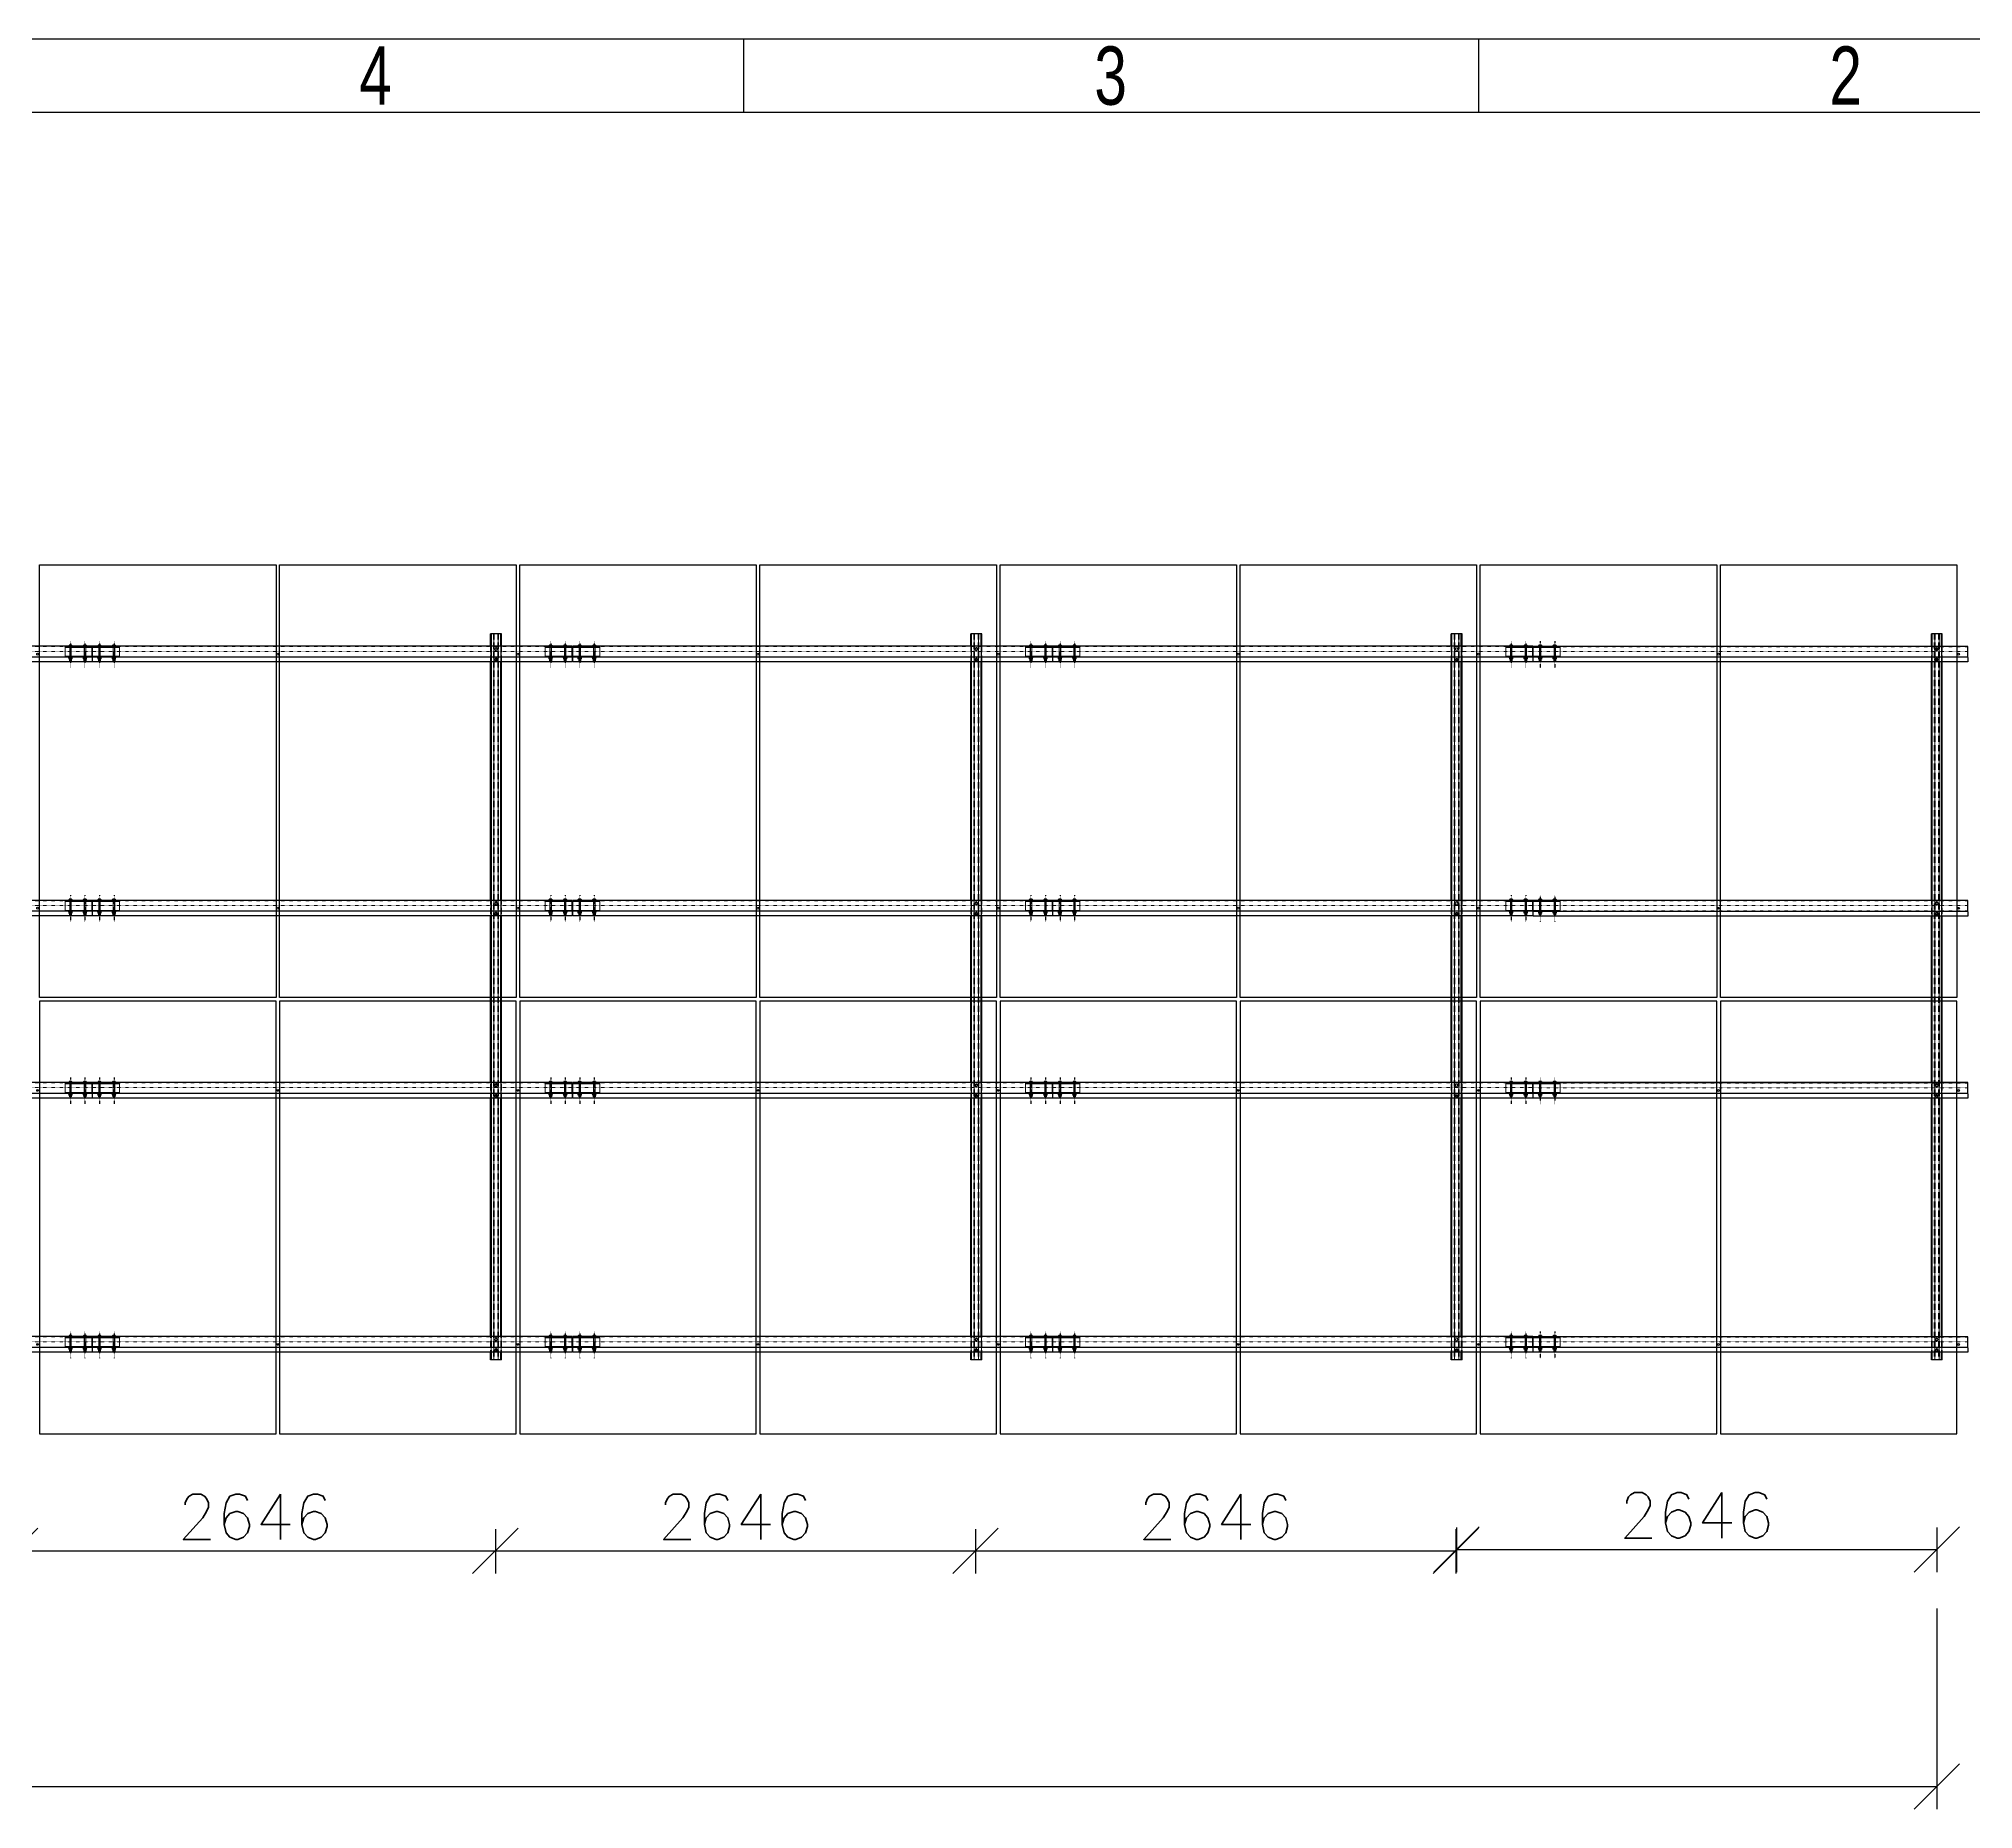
# Model space of a CAD drawing. Header units: millimetres. Extents: x -116399 to 112199, y -90759 to -31335.
# Drawn here: x 15997 to 26656, y -77269 to -67512 of the extents above; entities that cross this region are included whole.
import ezdxf

# ---------------------------------------------------------------- set-up
doc = ezdxf.new("R2010")
doc.units = ezdxf.units.MM
doc.linetypes.add('ACAD_ISO03W100', pattern=[30, 12, -18])
doc.linetypes.add('HIDDEN', pattern=[1.905, 1.27, -0.635])
doc.styles.add('Annotative', font='simplex.shx', dxfattribs={"height": 2.5})
doc.styles.add('SLDTEXTSTYLE0', font='TXT', dxfattribs={"width": 0.75})
doc.dimstyles.new('Annotative', dxfattribs={"dimscale": 0, "dimtxt": 2.5, "dimasz": 2.5, "dimexe": 1.25, "dimexo": 2, "dimtad": 1, "dimtxsty": 'Annotative', "dimblk": 'OBLIQUE', "dimcen": 2.5, "dimazin": 3, "dimtfac": 1, "dimtmove": 0, "dimatfit": 3, "dimfxl": 1})

# ---------------------------------------------------------------- blocks, each defined once
blk = doc.blocks.new('A$C0fa0d080')
at = {"color": 1, "linetype": 'Continuous', "lineweight": 25}
for p, q in [((0, 3931), (0, 4000)), ((4, 4000), (0, 4000)), ((56, 4000), (4, 4000)), ((4, 3931), (4, 4000)), ((60, 4000), (56, 4000)), ((56, 3931), (56, 4000)), ((60, 3931), (60, 4000)), ((0, 2531), (0, 3845)), ((4, 2531), (4, 3845)), ((25, 3853), (25, 3861)), ((25, 3861), (25, 3861)), ((25, 3853), (25, 3853)), ((27, 3862), (34, 3862)), ((27, 3853), (34, 3853)), ((35, 3853), (35, 3861)), ((35, 3861), (35, 3861)), ((35, 3853), (35, 3853)), ((56, 2531), (56, 3845)), ((60, 2531), (60, 3845)), ((25, 2461), (25, 2461)), ((25, 2453), (25, 2461)), ((25, 2453), (25, 2453)), ((27, 2462), (34, 2462)), ((27, 2453), (34, 2453)), ((35, 2461), (35, 2461)), ((35, 2453), (35, 2461)), ((35, 2453), (35, 2453)), ((0, 1526), (0, 2445)), ((4, 1526), (4, 2445)), ((56, 1526), (56, 2445)), ((60, 1526), (60, 2445)), ((0, 1989), (0, 2010)), ((4, 1989), (4, 2010)), ((56, 1989), (56, 2010)), ((60, 1989), (60, 2010)), ((0, 126), (0, 1441)), ((4, 126), (4, 1441)), ((25, 1457), (25, 1457)), ((25, 1449), (25, 1457)), ((25, 1449), (25, 1448)), ((27, 1457), (34, 1457)), ((27, 1448), (34, 1448)), ((35, 1449), (35, 1457)), ((35, 1457), (35, 1457)), ((35, 1448), (35, 1449)), ((56, 126), (56, 1441)), ((60, 126), (60, 1441)), ((0, 0), (0, 40)), ((4, 0), (0, 0)), ((4, 0), (4, 40)), ((56, 0), (4, 0)), ((25, 49), (25, 56)), ((25, 57), (25, 56)), ((25, 49), (25, 48)), ((27, 57), (34, 57)), ((27, 48), (34, 48)), ((35, 49), (35, 56)), ((35, 56), (35, 57)), ((35, 48), (35, 49)), ((56, 0), (56, 40)), ((60, 0), (56, 0)), ((60, 0), (60, 40))]:
    blk.add_line(p, q, dxfattribs=at)
at = {"color": 1, "linetype": 'HIDDEN', "lineweight": 18}
for p, q in [((2, 0), (2, 4000)), ((4, 0), (4, 4000)), ((4, 0), (4, 4000)), ((4, 0), (4, 4000)), ((16, 0), (16, 4000)), ((16, 0), (16, 4000)), ((18, 0), (18, 4000)), ((20, 0), (20, 4000)), ((40, 0), (40, 4000)), ((42, 0), (42, 4000)), ((44, 0), (44, 4000)), ((44, 0), (44, 4000)), ((56, 0), (56, 4000)), ((56, 0), (56, 4000)), ((56, 0), (56, 4000)), ((58, 0), (58, 4000)), ((0, 3845), (0, 3931)), ((4, 3845), (4, 3931)), ((25, 3911), (25, 3919)), ((27, 3920), (34, 3920)), ((27, 3911), (34, 3911)), ((35, 3911), (35, 3919)), ((56, 3845), (56, 3931)), ((60, 3845), (60, 3931)), ((2, 3810), (0, 3810)), ((0, 3799), (2, 3799)), ((60, 3810), (58, 3810)), ((58, 3799), (60, 3799)), ((0, 2445), (0, 2531)), ((4, 2445), (4, 2531)), ((25, 2511), (25, 2519)), ((27, 2520), (34, 2520)), ((27, 2511), (34, 2511)), ((35, 2511), (35, 2519)), ((56, 2445), (56, 2531)), ((60, 2445), (60, 2531)), ((2, 2356), (0, 2356)), ((60, 2356), (58, 2356)), ((0, 2345), (2, 2345)), ((58, 2345), (60, 2345)), ((2, 1656), (0, 1656)), ((0, 1645), (2, 1645)), ((60, 1656), (58, 1656)), ((58, 1645), (60, 1645)), ((0, 1441), (0, 1526)), ((4, 1441), (4, 1526)), ((25, 1507), (25, 1515)), ((27, 1515), (34, 1515)), ((27, 1506), (34, 1506)), ((35, 1507), (35, 1515)), ((56, 1441), (56, 1526)), ((60, 1441), (60, 1526)), ((2, 202), (0, 202)), ((0, 191), (2, 191)), ((0, 40), (0, 126)), ((4, 40), (4, 126)), ((25, 107), (25, 115)), ((27, 115), (34, 115)), ((35, 107), (35, 115)), ((56, 40), (56, 126)), ((60, 202), (58, 202)), ((58, 191), (60, 191)), ((60, 40), (60, 126)), ((27, 106), (34, 106))]:
    blk.add_line(p, q, dxfattribs=at)
for centre, radius, start, end in [((27, 3915), 4.5, 90, 270), ((30, 3919), 5, 0, 180), ((30, 3911), 5, 180, 0), ((30, 3861), 5, 2.8058, 177.1942), ((30, 3853), 5, 182.8058, 357.1942), ((34, 3915), 4.5, 270, 90), ((27, 2515), 4.5, 90, 270), ((30, 2519), 5, 0, 180), ((30, 2511), 5, 180, 0), ((30, 2461), 5, 2.8058, 177.1942), ((30, 2453), 5, 182.8058, 357.1942), ((34, 2515), 4.5, 270, 90), ((27, 1511), 4.5, 90, 270), ((30, 1515), 5, 0, 180), ((30, 1507), 5, 180, 0), ((34, 1511), 4.5, 270, 90), ((30, 1457), 5, 2.8058, 177.1942), ((30, 1449), 5, 182.8058, 357.1942), ((27, 111), 4.5, 90, 270), ((30, 115), 5, 0, 180), ((34, 111), 4.5, 270, 90), ((30, 107), 5, 180, 0), ((30, 56), 5, 2.8058, 177.1942), ((30, 49), 5, 182.8058, 357.1942)]:
    blk.add_arc(centre, radius, start, end, dxfattribs=at)
at = {"color": 1, "linetype": 'Continuous', "lineweight": 25}
for centre, start, end in [((27, 3857), 90, 270), ((34, 3857), 270, 90), ((27, 2457), 90, 270), ((34, 2457), 270, 90), ((27, 1453), 90, 270), ((34, 1453), 270, 90), ((27, 53), 90, 270), ((34, 53), 270, 90)]:
    blk.add_arc(centre, 4.5, start, end, dxfattribs=at)
blk = doc.blocks.new('A$C8598e26f')
at = {"color": 6, "linetype": 'Continuous', "lineweight": 25}
for p, q in [((-8, -1), (-6, 0)), ((-7, 0), (-7, 0)), ((-7, 0), (-6, 0)), ((-6, 0), (-5, 0)), ((-5, 0), (-3, -1)), ((-5, 0), (0, 0)), ((-3, -1), (0, 0)), ((0, 0), (1, 0)), ((1, 0), (4, -1)), ((1, 0), (5, 0)), ((4, -1), (5, 0)), ((5, 0), (6, 0)), ((6, 0), (6, 0)), ((-9, -5), (-9, -7)), ((8, -5), (-9, -5)), ((8, -7), (-9, -7)), ((-9, -67), (-9, -69)), ((8, -67), (-9, -67)), ((8, -69), (-9, -69)), ((-8, -1), (-8, -5)), ((-7, 0), (-8, -1)), ((-8, -1), (-8, -1)), ((-8, -5), (-8, -1)), ((-7, -69), (-8, -69)), ((-8, -69), (-8, -69)), ((-8, -69), (-8, -69)), ((-8, -69), (-8, -74)), ((-8, -74), (-8, -69)), ((-8, -74), (-8, -75)), ((-8, -74), (-8, -74)), ((-8, -75), (-7, -75)), ((-7, -75), (-7, -77)), ((6, -75), (-7, -75)), ((6, -77), (-7, -77)), ((5, -77), (-6, -77)), ((-5, -77), (-5, -78)), ((-5, -78), (-5, -79)), ((-4, -78), (-5, -78)), ((-4, -78), (-5, -78)), ((-5, -79), (-5, -80)), ((-4, -79), (-5, -79)), ((-4, -79), (-5, -79)), ((-5, -80), (-5, -81)), ((-4, -80), (-5, -80)), ((-4, -80), (-5, -80)), ((-5, -81), (-5, -82)), ((-4, -81), (-5, -81)), ((-4, -81), (-5, -81)), ((-5, -82), (-5, -83)), ((-4, -82), (-5, -82)), ((-4, -82), (-5, -82)), ((-5, -83), (-5, -84)), ((-4, -83), (-5, -83)), ((-4, -83), (-5, -83)), ((-5, -84), (-5, -85)), ((-4, -84), (-5, -84)), ((-4, -84), (-5, -84)), ((-4, -85), (-5, -85)), ((-3, -69), (-4, -69)), ((-4, -74), (-4, -69)), ((-3, -74), (-4, -74)), ((-4, -78), (-4, -78)), ((3, -78), (-4, -78)), ((3, -78), (-4, -78)), ((-4, -79), (-4, -79)), ((3, -79), (-4, -79)), ((3, -79), (-4, -79)), ((-4, -80), (-4, -80)), ((3, -80), (-4, -80)), ((3, -80), (-4, -80)), ((-4, -81), (-4, -81)), ((3, -81), (-4, -81)), ((3, -81), (-4, -81)), ((-4, -82), (-4, -82)), ((3, -82), (-4, -82)), ((3, -82), (-4, -82)), ((-4, -83), (-4, -83)), ((3, -83), (-4, -83)), ((3, -83), (-4, -83)), ((-4, -84), (-4, -84)), ((3, -84), (-4, -84)), ((3, -84), (-4, -84)), ((-4, -85), (-4, -85)), ((3, -85), (-4, -85)), ((-3, -85), (-4, -85)), ((-3, -1), (-3, -5)), ((-3, -1), (-3, -1)), ((-3, -5), (-3, -1)), ((-3, -69), (-3, -74)), ((3, -85), (-3, -85)), ((3, -78), (3, -77)), ((3, -79), (3, -78)), ((3, -78), (3, -78)), ((3, -80), (3, -79)), ((3, -79), (3, -79)), ((3, -81), (3, -80)), ((3, -80), (3, -80)), ((3, -82), (3, -81)), ((3, -81), (3, -81)), ((3, -83), (3, -82)), ((3, -82), (3, -82)), ((3, -84), (3, -83)), ((3, -83), (3, -83)), ((3, -85), (3, -84)), ((3, -84), (3, -84)), ((3, -85), (3, -85)), ((4, -5), (4, -1)), ((4, -1), (4, -1)), ((4, -1), (4, -5)), ((4, -69), (4, -69)), ((4, -69), (4, -74)), ((4, -74), (4, -74)), ((6, 0), (7, -1)), ((6, 0), (6, 0)), ((7, -69), (6, -69)), ((6, -75), (7, -74)), ((6, -77), (6, -75)), ((7, -5), (7, -1)), ((7, -74), (7, -69)), ((8, -7), (8, -5)), ((8, -69), (8, -67))]:
    blk.add_line(p, q, dxfattribs=at)
at = {"color": 6, "linetype": 'Continuous', "lineweight": 18}
for p, q in [((-7, 0), (-7, 0)), ((-5, -1), (-6, 0)), ((-2, 0), (-5, -1)), ((4, 0), (2, -1)), ((7, -1), (5, 0)), ((-7, -77), (-1, -77)), ((-5, -5), (-5, -1)), ((-5, -1), (-5, -1)), ((-5, -1), (-5, -5)), ((-5, -5), (-5, -7)), ((-5, -7), (-5, -46)), ((-4, -46), (-5, -46)), ((-4, -46), (-5, -46)), ((-5, -46), (-5, -47)), ((-4, -47), (-5, -47)), ((-4, -47), (-5, -47)), ((-5, -47), (-5, -48)), ((-4, -48), (-5, -48)), ((-4, -48), (-5, -48)), ((-5, -48), (-5, -49)), ((-4, -49), (-5, -49)), ((-4, -49), (-5, -49)), ((-5, -49), (-5, -50)), ((-4, -50), (-5, -50)), ((-4, -50), (-5, -50)), ((-5, -50), (-5, -51)), ((-4, -51), (-5, -51)), ((-4, -51), (-5, -51)), ((-5, -51), (-5, -52)), ((-4, -52), (-5, -52)), ((-4, -52), (-5, -52)), ((-5, -52), (-5, -53)), ((-4, -53), (-5, -53)), ((-4, -53), (-5, -53)), ((-5, -53), (-5, -54)), ((-4, -54), (-5, -54)), ((-4, -54), (-5, -54)), ((-5, -54), (-5, -55)), ((-4, -55), (-5, -55)), ((-4, -55), (-5, -55)), ((-5, -55), (-5, -56)), ((-4, -56), (-5, -56)), ((-4, -56), (-5, -56)), ((-5, -56), (-5, -57)), ((-4, -57), (-5, -57)), ((-4, -57), (-5, -57)), ((-5, -57), (-5, -58)), ((-4, -58), (-5, -58)), ((-4, -58), (-5, -58)), ((-5, -58), (-5, -59)), ((-4, -59), (-5, -59)), ((-4, -59), (-5, -59)), ((-5, -59), (-5, -60)), ((-4, -60), (-5, -60)), ((-4, -60), (-5, -60)), ((-5, -60), (-5, -61)), ((-4, -61), (-5, -61)), ((-4, -61), (-5, -61)), ((-5, -61), (-5, -62)), ((-4, -62), (-5, -62)), ((-4, -62), (-5, -62)), ((-5, -62), (-5, -63)), ((-4, -63), (-5, -63)), ((-4, -63), (-5, -63)), ((-5, -63), (-5, -64)), ((-4, -64), (-5, -64)), ((-4, -64), (-5, -64)), ((-5, -64), (-5, -65)), ((-4, -65), (-5, -65)), ((-4, -65), (-5, -65)), ((-5, -65), (-5, -66)), ((-4, -66), (-5, -66)), ((-4, -66), (-5, -66)), ((-5, -66), (-5, -67)), ((-5, -67), (-5, -69)), ((3, -46), (-4, -46)), ((3, -46), (-4, -46)), ((-4, -46), (-4, -46)), ((3, -47), (-4, -47)), ((3, -47), (-4, -47)), ((-4, -47), (-4, -47)), ((3, -48), (-4, -48)), ((3, -48), (-4, -48)), ((-4, -48), (-4, -48)), ((3, -49), (-4, -49)), ((3, -49), (-4, -49)), ((-4, -49), (-4, -49)), ((3, -50), (-4, -50)), ((3, -50), (-4, -50)), ((-4, -50), (-4, -50)), ((3, -51), (-4, -51)), ((3, -51), (-4, -51)), ((-4, -51), (-4, -51)), ((3, -52), (-4, -52)), ((3, -52), (-4, -52)), ((-4, -52), (-4, -52)), ((3, -53), (-4, -53)), ((3, -53), (-4, -53)), ((-4, -53), (-4, -53)), ((3, -54), (-4, -54)), ((3, -54), (-4, -54)), ((-4, -54), (-4, -54)), ((3, -55), (-4, -55)), ((3, -55), (-4, -55)), ((-4, -55), (-4, -55)), ((3, -56), (-4, -56)), ((3, -56), (-4, -56)), ((-4, -56), (-4, -56)), ((3, -57), (-4, -57)), ((3, -57), (-4, -57)), ((-4, -57), (-4, -57)), ((3, -58), (-4, -58)), ((3, -58), (-4, -58)), ((-4, -58), (-4, -58)), ((3, -59), (-4, -59)), ((3, -59), (-4, -59)), ((-4, -59), (-4, -59)), ((3, -60), (-4, -60)), ((3, -60), (-4, -60)), ((-4, -60), (-4, -60)), ((3, -61), (-4, -61)), ((3, -61), (-4, -61)), ((-4, -61), (-4, -61)), ((3, -62), (-4, -62)), ((3, -62), (-4, -62)), ((-4, -62), (-4, -62)), ((3, -63), (-4, -63)), ((3, -63), (-4, -63)), ((-4, -63), (-4, -63)), ((3, -64), (-4, -64)), ((3, -64), (-4, -64)), ((-4, -64), (-4, -64)), ((3, -65), (-4, -65)), ((3, -65), (-4, -65)), ((-4, -65), (-4, -65)), ((3, -66), (-4, -66)), ((3, -66), (-4, -66)), ((-4, -66), (-4, -66)), ((2, -1), (-1, 0)), ((-1, -77), (6, -77)), ((2, -1), (2, -5)), ((2, -1), (2, -1)), ((2, -5), (2, -1)), ((3, -46), (3, -7)), ((3, -47), (3, -46)), ((3, -46), (3, -46)), ((3, -48), (3, -47)), ((3, -47), (3, -47)), ((3, -49), (3, -48)), ((3, -48), (3, -48)), ((3, -50), (3, -49)), ((3, -49), (3, -49)), ((3, -51), (3, -50)), ((3, -50), (3, -50)), ((3, -52), (3, -51)), ((3, -51), (3, -51)), ((3, -53), (3, -52)), ((3, -52), (3, -52)), ((3, -54), (3, -53)), ((3, -53), (3, -53)), ((3, -55), (3, -54)), ((3, -54), (3, -54)), ((3, -56), (3, -55)), ((3, -55), (3, -55)), ((3, -57), (3, -56)), ((3, -56), (3, -56)), ((3, -58), (3, -57)), ((3, -57), (3, -57)), ((3, -59), (3, -58)), ((3, -58), (3, -58)), ((3, -60), (3, -59)), ((3, -59), (3, -59)), ((3, -61), (3, -60)), ((3, -60), (3, -60)), ((3, -62), (3, -61)), ((3, -61), (3, -61)), ((3, -63), (3, -62)), ((3, -62), (3, -62)), ((3, -64), (3, -63)), ((3, -63), (3, -63)), ((3, -65), (3, -64)), ((3, -64), (3, -64)), ((3, -66), (3, -65)), ((3, -65), (3, -65)), ((3, -67), (3, -66)), ((3, -66), (3, -66)), ((4, -7), (4, -5)), ((4, -69), (4, -67)), ((7, -1), (7, -1)), ((7, -1), (7, -5)), ((7, -69), (7, -69)), ((7, -69), (7, -74)), ((7, -74), (7, -74))]:
    blk.add_line(p, q, dxfattribs=at)
at = {"color": 6, "linetype": 'Continuous', "lineweight": 25, "flags": 128}
for points in [[(-3, -69), (0, -69), (4, -69)], [(4, -74), (0, -75), (-3, -74)]]:
    blk.add_lwpolyline(points, dxfattribs=at)
at = {"color": 6, "linetype": 'Continuous', "lineweight": 25}
for centre, radius, start, end in [((-6, -73), 4.17, 61.4887, 118.5113), ((-6, -71), 4.17, 241.4887, 298.5113), ((-6, -77), 0.5, 180, 270), ((5, -71), 2.47, 52.7949, 127.2051), ((5, -73), 2.44, 232.225, 307.775), ((5, -77), 0.5, 270, 360)]:
    blk.add_arc(centre, radius, start, end, dxfattribs=at)
blk = doc.blocks.new('A$C5c80db92')
at = {"color": 6, "linetype": 'Continuous', "lineweight": 18}
for p, q in [((300, 28), (0, 28)), ((0, 28), (0, 26)), ((0, 26), (0, -26)), ((300, 25), (0, 25)), ((300, 28), (300, 26)), ((300, 26), (300, -26)), ((300, -24), (0, -24)), ((300, -26), (0, -26))]:
    blk.add_line(p, q, dxfattribs=at)
for p in [(31, 37), (111, 37), (191, 37), (271, 37)]:
    blk.add_blockref('A$C8598e26f', p)
blk = doc.blocks.new('A$C22eec250')
at = {"color": 1, "linetype": 'ACAD_ISO03W100', "ltscale": 0.03}
for p, q in [((39, 114), (39, -32)), ((119, 114), (119, -32)), ((2525, 114), (2525, -32)), ((2605, 114), (2605, -32))]:
    blk.add_line(p, q, dxfattribs=at)
at = {"color": 5, "linetype": 'Continuous', "lineweight": 25}
for p, q in [((2644, 86), (0, 86)), ((0, 86), (0, 82)), ((0, 0), (0, 82)), ((2644, 26), (0, 26)), ((2644, 0), (0, 0)), ((2644, 82), (2644, 86)), ((2644, 30), (2644, 82)), ((2644, 26), (2644, 30)), ((2644, 24), (2644, 26)), ((2644, 24), (2644, 0))]:
    blk.add_line(p, q, dxfattribs=at)
at = {"color": 5, "linetype": 'ACAD_ISO03W100', "lineweight": 18, "ltscale": 0.03}
for p, q in [((2644, 84), (0, 84)), ((2644, 58), (0, 58)), ((2644, 28), (0, 28))]:
    blk.add_line(p, q, dxfattribs=at)
at = {"color": 5, "linetype": 'Continuous', "lineweight": 25}
for centre in [(1021, 43), (2344, 43)]:
    blk.add_circle(centre, 5, dxfattribs=at)
blk = doc.blocks.new('A$C5c61dd9e')
at = {"color": 22, "linetype": 'Continuous', "lineweight": 25}
for p, q in [((2394, 60), (0, 60)), ((0, 60), (0, 56)), ((0, -26), (0, 56)), ((2394, 0), (0, 0)), ((2394, 56), (2394, 60)), ((2394, 4), (2394, 56)), ((2394, 0), (2394, 4)), ((2394, -2), (2394, 0)), ((2394, -26), (0, -26)), ((2394, -2), (2394, -26))]:
    blk.add_line(p, q, dxfattribs=at)
at = {"color": 22, "linetype": 'ACAD_ISO03W100', "lineweight": 18, "ltscale": 0.03}
for p, q in [((2394, 58), (0, 58)), ((2394, 32), (0, 32)), ((2394, 2), (0, 2))]:
    blk.add_line(p, q, dxfattribs=at)
at = {"color": 1, "linetype": 'ACAD_ISO03W100', "ltscale": 0.03}
for p, q in [((39, 88), (39, -58)), ((119, 88), (119, -58))]:
    blk.add_line(p, q, dxfattribs=at)
at = {"color": 22, "linetype": 'Continuous', "lineweight": 25}
for centre in [(1021, 17), (2344, 17)]:
    blk.add_circle(centre, 5, dxfattribs=at)
blk = doc.blocks.new('1_50 TERRANOVA oriz A3')
at = {"color": 7, "linetype": 'Continuous'}
for p, q in [((0, 0), (20000, 0)), ((12500, -250), (12500, 0)), ((15000, -250), (15000, 0)), ((250, -250), (19750, -250))]:
    blk.add_line(p, q, dxfattribs=at)
at = {"color": 7, "linetype": 'Continuous', "char_height": 198.4, "attachment_point": 2, "style": 'SLDTEXTSTYLE0'}
for s, insert in [('4', (11248, -26.4)), ('3', (13748, -26.4)), ('2', (16248, -26.4))]:
    blk.add_mtext(s, dxfattribs=dict(at, insert=insert))
blk = doc.blocks.new('_Oblique')
at = {"color": 0, "linetype": 'ByBlock', "lineweight": -2}
blk.add_line((-0.5, -0.5), (0.5, 0.5), dxfattribs=at)
blk = doc.blocks.new('*D562')
at = {"color": 8, "lineweight": -2}
for p, q in [((15867, -75725), (15867, -75969)), ((18513, -75725), (18513, -75969)), ((15867, -75844), (18513, -75844))]:
    blk.add_line(p, q, dxfattribs=at)
at = {"layer": 'Defpoints', "color": 0}
for p in [(15867, -75525), (18513, -75525), (18513, -75844)]:
    blk.add_point(p, dxfattribs=at)
at = {"color": 8, "lineweight": -2, "xscale": 250, "yscale": 250, "zscale": 250, "rotation": 180}
blk.add_blockref('_Oblique', (15867, -75844), dxfattribs=at)
at = {"color": 8, "lineweight": -2, "xscale": 250, "yscale": 250, "zscale": 250}
blk.add_blockref('_Oblique', (18513, -75844), dxfattribs=at)
at = {"insert": (17190, -75657), "char_height": 250, "attachment_point": 5, "style": 'Annotative'}
blk.add_mtext('2646', dxfattribs=at)
blk = doc.blocks.new('*D563')
at = {"color": 8, "lineweight": -2}
for p, q in [((18513, -75725), (18513, -75969)), ((21159, -75725), (21159, -75969)), ((18513, -75844), (21159, -75844))]:
    blk.add_line(p, q, dxfattribs=at)
at = {"layer": 'Defpoints', "color": 0}
for p in [(18513, -75525), (21159, -75525), (21159, -75844)]:
    blk.add_point(p, dxfattribs=at)
at = {"color": 8, "lineweight": -2, "xscale": 250, "yscale": 250, "zscale": 250, "rotation": 180}
blk.add_blockref('_Oblique', (18513, -75844), dxfattribs=at)
at = {"color": 8, "lineweight": -2, "xscale": 250, "yscale": 250, "zscale": 250}
blk.add_blockref('_Oblique', (21159, -75844), dxfattribs=at)
at = {"insert": (19836, -75657), "char_height": 250, "attachment_point": 5, "style": 'Annotative'}
blk.add_mtext('2646', dxfattribs=at)
blk = doc.blocks.new('*D564')
at = {"color": 8, "lineweight": -2}
for p, q in [((21159, -75725), (21159, -75969)), ((23805, -75725), (23805, -75969)), ((21159, -75844), (23805, -75844))]:
    blk.add_line(p, q, dxfattribs=at)
at = {"layer": 'Defpoints', "color": 0}
for p in [(21159, -75525), (23805, -75525), (23805, -75844)]:
    blk.add_point(p, dxfattribs=at)
at = {"color": 8, "lineweight": -2, "xscale": 250, "yscale": 250, "zscale": 250, "rotation": 180}
blk.add_blockref('_Oblique', (21159, -75844), dxfattribs=at)
at = {"color": 8, "lineweight": -2, "xscale": 250, "yscale": 250, "zscale": 250}
blk.add_blockref('_Oblique', (23805, -75844), dxfattribs=at)
at = {"insert": (22482, -75657), "char_height": 250, "attachment_point": 5, "style": 'Annotative'}
blk.add_mtext('2646', dxfattribs=at)
blk = doc.blocks.new('*D565')
at = {"color": 8, "lineweight": -2}
for p, q in [((23809, -75717), (23809, -75962)), ((26455, -75717), (26455, -75962)), ((23809, -75837), (26455, -75837))]:
    blk.add_line(p, q, dxfattribs=at)
at = {"layer": 'Defpoints', "color": 0}
for p in [(23809, -75517), (26455, -75517), (26455, -75837)]:
    blk.add_point(p, dxfattribs=at)
at = {"color": 8, "lineweight": -2, "xscale": 250, "yscale": 250, "zscale": 250, "rotation": 180}
blk.add_blockref('_Oblique', (23809, -75837), dxfattribs=at)
at = {"color": 8, "lineweight": -2, "xscale": 250, "yscale": 250, "zscale": 250}
blk.add_blockref('_Oblique', (26455, -75837), dxfattribs=at)
at = {"insert": (25132, -75649), "char_height": 250, "attachment_point": 5, "style": 'Annotative'}
blk.add_mtext('2646', dxfattribs=at)
blk = doc.blocks.new('*D566')
at = {"color": 8, "lineweight": -2}
for p, q in [((2882, -76172), (2882, -77269)), ((26455, -76162), (26455, -77269)), ((2882, -77144), (26455, -77144))]:
    blk.add_line(p, q, dxfattribs=at)
at = {"layer": 'Defpoints', "color": 0}
for p in [(2882, -75972), (26455, -75962), (26455, -77144)]:
    blk.add_point(p, dxfattribs=at)
at = {"color": 8, "lineweight": -2, "xscale": 250, "yscale": 250, "zscale": 250, "rotation": 180}
blk.add_blockref('_Oblique', (2882, -77144), dxfattribs=at)
at = {"color": 8, "lineweight": -2, "xscale": 250, "yscale": 250, "zscale": 250}
blk.add_blockref('_Oblique', (26455, -77144), dxfattribs=at)
at = {"insert": (14669, -76957), "char_height": 250, "attachment_point": 5, "style": 'Annotative'}
blk.add_mtext('23573', dxfattribs=at)

msp = doc.modelspace()

# ---------------------------------------------------------------- linework, layer by layer
at = {"color": 1}
for p, q in [((26451.648, -70871.777), (26458.648, -70871.777)), ((26451.648, -70880.777), (26458.648, -70880.777)), ((26451.648, -70929.777), (26458.648, -70929.777)), ((26451.648, -70938.777), (26458.648, -70938.777))]:
    msp.add_line(p, q, dxfattribs=at)
at = {"color": 4}
for points in [[(16001.648, -70411.497), (17304.648, -70411.497), (17304.648, -72795.497), (16001.648, -72795.497)], [(17324.648, -70411.497), (18627.648, -70411.497), (18627.648, -72795.497), (17324.648, -72795.497)], [(18647.648, -70411.497), (19950.648, -70411.497), (19950.648, -72795.497), (18647.648, -72795.497)], [(19970.648, -70411.497), (21273.648, -70411.497), (21273.648, -72795.497), (19970.648, -72795.497)], [(21293.648, -70411.497), (22596.648, -70411.497), (22596.648, -72795.497), (21293.648, -72795.497)], [(22616.648, -70411.497), (23919.648, -70411.497), (23919.648, -72795.497), (22616.648, -72795.497)], [(23939.648, -70411.497), (25242.648, -70411.497), (25242.648, -72795.497), (23939.648, -72795.497)], [(25262.648, -70411.497), (26565.648, -70411.497), (26565.648, -72795.497), (25262.648, -72795.497)], [(16001.648, -75199.497), (17304.648, -75199.497), (17304.648, -72815.497), (16001.648, -72815.497)], [(17324.648, -75199.497), (18627.648, -75199.497), (18627.648, -72815.497), (17324.648, -72815.497)], [(18647.648, -75199.497), (19950.648, -75199.497), (19950.648, -72815.497), (18647.648, -72815.497)], [(19970.648, -75199.497), (21273.648, -75199.497), (21273.648, -72815.497), (19970.648, -72815.497)], [(21293.648, -75199.497), (22596.648, -75199.497), (22596.648, -72815.497), (21293.648, -72815.497)], [(22616.648, -75199.497), (23919.648, -75199.497), (23919.648, -72815.497), (22616.648, -72815.497)], [(23939.648, -75199.497), (25242.648, -75199.497), (25242.648, -72815.497), (23939.648, -72815.497)], [(25262.648, -75199.497), (26565.648, -75199.497), (26565.648, -72815.497), (25262.648, -72815.497)]]:
    msp.add_lwpolyline(points, close=True, dxfattribs=at)
at = {"color": 1}
for centre in [(26451.648, -70876.277), (26458.648, -70876.277), (26451.648, -70934.277), (26458.648, -70934.277)]:
    msp.add_circle(centre, 4.5, dxfattribs=at)

# ---------------------------------------------------------------- block references
at = {"xscale": 1.62, "yscale": 1.62, "zscale": 1.62}
msp.add_blockref('1_50 TERRANOVA oriz A3', (-368.557, -67512.106), dxfattribs=at)
at = {"color": 1}
for name, p in [('A$C22eec250', (13647.148, -70946.277)), ('A$C22eec250', (16293.148, -70946.277)), ('A$C22eec250', (18939.148, -70946.277)), ('A$C22eec250', (21585.148, -70946.277)), ('A$C5c61dd9e', (24231.148, -70920.777)), ('A$C22eec250', (13647.148, -72346.277)), ('A$C22eec250', (16293.148, -72346.277)), ('A$C22eec250', (18939.148, -72346.277)), ('A$C22eec250', (21585.148, -72346.277)), ('A$C5c61dd9e', (24231.148, -72320.777)), ('A$C22eec250', (13647.148, -73350.277)), ('A$C22eec250', (16293.148, -73350.277)), ('A$C22eec250', (18939.148, -73350.277)), ('A$C22eec250', (21585.148, -73350.277)), ('A$C5c61dd9e', (24231.148, -73324.777)), ('A$C22eec250', (13647.148, -74750.277)), ('A$C22eec250', (16293.148, -74750.277)), ('A$C22eec250', (18939.148, -74750.277)), ('A$C22eec250', (21585.148, -74750.277)), ('A$C5c61dd9e', (24231.148, -74724.777))]:
    msp.add_blockref(name, p, dxfattribs=at)
at = {"xscale": -1}
for p in [(16442.148, -70891.527), (19088.148, -70891.527), (21734.148, -70891.527), (24380.148, -70891.527), (16442.148, -72291.527), (19088.148, -72291.527), (21734.148, -72291.527), (24380.148, -72291.527), (16442.148, -73295.527), (19088.148, -73295.527), (21734.148, -73295.527), (24380.148, -73295.527), (16442.148, -74695.527), (19088.148, -74695.527), (21734.148, -74695.527), (24380.148, -74695.527)]:
    msp.add_blockref('A$C5c80db92', p, dxfattribs=at)
for p in [(18487.148, -74791.277), (21133.148, -74791.277), (23779.148, -74791.277), (26425.148, -74791.277)]:
    msp.add_blockref('A$C0fa0d080', p)

# ---------------------------------------------------------------- dimensions: what is measured, and where the dimension line sits
for base, p1, p2, picture, middle in [((18513.398, -75844.436), (15867.398, -75524.938), (18513.398, -75524.938), '*D562', (17190.398, -75656.936)), ((21159.398, -75844.436), (18513.398, -75524.938), (21159.398, -75524.938), '*D563', (19836.398, -75656.936)), ((23805.398, -75844.436), (21159.398, -75524.938), (23805.398, -75524.938), '*D564', (22482.398, -75656.936)), ((26455.148, -75836.936), (23809.148, -75517.438), (26455.148, -75517.438), '*D565', (25132.148, -75649.436)), ((26455.148, -77144.018), (2882.148, -75972.187), (26455.148, -75961.936), '*D566', (14668.648, -76956.518))]:
    dim = msp.add_linear_dim(base=base, p1=p1, p2=p2, dimstyle='Annotative', override={"dimscale": 0, "dimtix": 0, "dimtofl": 1, "dimtmove": 0, "dimatfit": 3})
    dim.commit()
    dim.dimension.update_dxf_attribs({"geometry": picture, "text_midpoint": middle})

doc.saveas('drawing.dxf')
